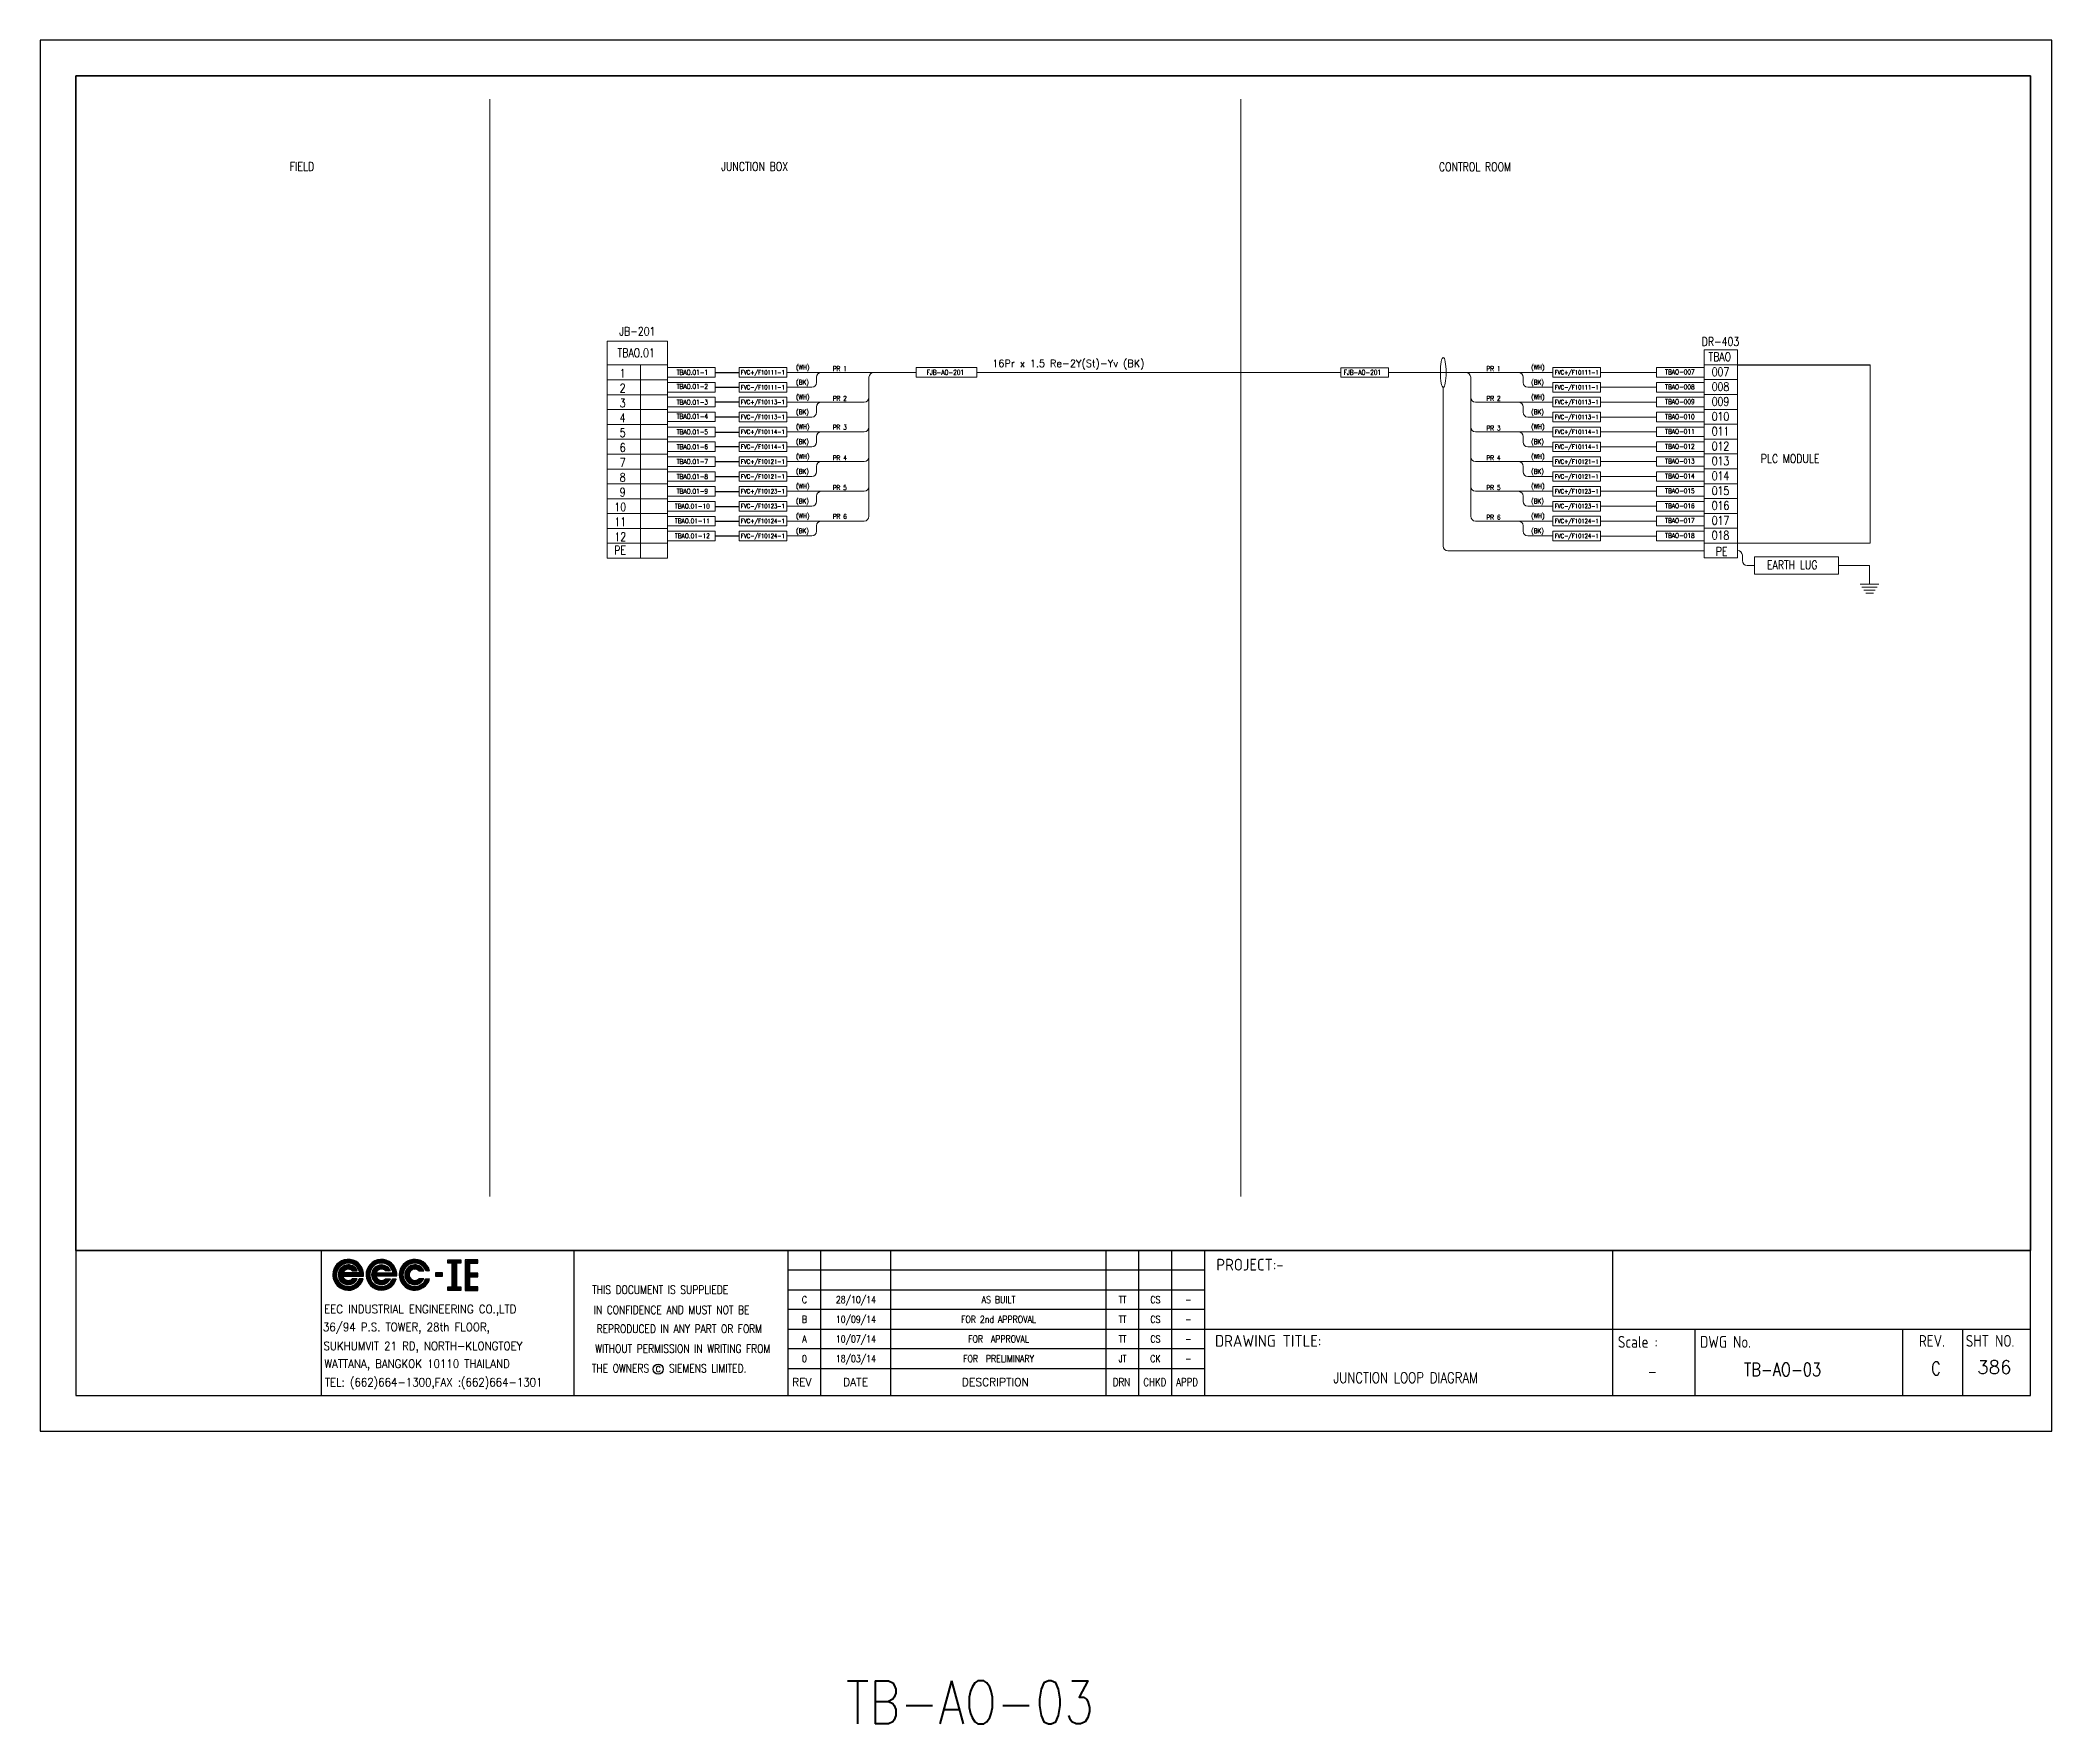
# Model space of a CAD drawing. Header units: millimetres. Extents: x -14942 to 24072, y -50285 to 2207.
# Drawn here: x 1587 to 2010, y -5358.4 to -5004.4 of the extents above; entities that cross this region are included whole.
import ezdxf
from ezdxf.enums import TextEntityAlignment as Align

# ---------------------------------------------------------------- set-up
doc = ezdxf.new("R2010")
doc.units = ezdxf.units.MM
doc.header["$MEASUREMENT"] = 0
doc.layers.get('0').update_dxf_attribs({"linetype": 'CONTINUOUS'})
for name, color, linetype in [('52049_PAPER A4$0$Frame_A1', 253, 'CONTINUOUS'), ('BEAM', 3, 'CONTINUOUS'), ('INSTRUMENT', 1, 'CONTINUOUS'), ('TEXT', 2, 'CONTINUOUS')]:
    doc.layers.add(name, color=color, linetype=linetype)
doc.styles.add('52049_PAPER A4$0$ISO Proportional', font='isocp.shx')
doc.styles.add('52049_PAPER A4$0$ROMANS', font='isocp.shx')
doc.styles.add('52049_PAPER A4$0$Romans-title', font='romans.shx')
doc.styles.add('ROMANS', font='romans')

# ---------------------------------------------------------------- blocks, each defined once
blk = doc.blocks.new('52049_PAPER A4$0$eec-ie')
at = {"layer": '52049_PAPER A4$0$Frame_A1', "color": 0, "lineweight": -3}
for p, q in [((0, 0), (0.87, 0.87)), ((0, -0.08), (0.3, 0.22)), ((0, -0.16), (0.26, 0.1)), ((0, -0.23), (0.24, 0)), ((0.01, 0.09), (0.78, 0.86)), ((0.04, 0.2), (0.68, 0.83)), ((0.09, 0.32), (0.55, 0.78)), ((0.26, 0.57), (0.3, 0.62)), ((0.34, -0.12), (1, 0.53)), ((0.35, -0.04), (0.92, 0.53)), ((0.35, -0.19), (1.07, 0.52)), ((0.36, 0.05), (0.82, 0.51)), ((0.37, -0.26), (0.66, 0.04)), ((0.39, -0.32), (0.74, 0.04)), ((0.4, 0.17), (0.7, 0.47)), ((0.41, -0.37), (0.82, 0.04)), ((1.69, 0.04), (0.64, 0.04)), ((0.65, 0.57), (0.96, 0.88)), ((0.68, -0.17), (0.9, 0.04)), ((0.76, -0.17), (0.98, 0.04)), ((0.77, 0.62), (1.03, 0.88)), ((0.84, -0.17), (1.05, 0.04)), ((0.87, 0.64), (1.1, 0.87)), ((0.87, 0.25), (1.13, 0.51)), ((0.92, -0.17), (1.13, 0.04)), ((0.95, 0.64), (1.17, 0.86)), ((0.96, 0.26), (1.19, 0.49)), ((1, -0.17), (1.21, 0.04)), ((1.03, 0.64), (1.23, 0.84)), ((1.03, 0.25), (1.24, 0.46)), ((1.07, -0.17), (1.29, 0.04)), ((1.09, 0.24), (1.29, 0.44)), ((1.1, 0.63), (1.29, 0.82)), ((1.15, 0.21), (1.34, 0.4)), ((1.15, -0.17), (1.37, 0.04)), ((1.16, 0.62), (1.35, 0.8)), ((1.19, 0.18), (1.38, 0.37)), ((1.22, 0.6), (1.4, 0.78)), ((1.22, 0.15), (1.54, 0.15)), ((1.23, -0.17), (1.44, 0.04)), ((1.25, 0.15), (1.42, 0.33)), ((1.28, 0.57), (1.45, 0.75)), ((1.31, -0.17), (1.52, 0.04)), ((1.32, 0.15), (1.46, 0.29)), ((1.33, 0.55), (1.5, 0.72)), ((1.38, 0.52), (1.54, 0.69)), ((1.39, -0.17), (1.6, 0.04)), ((1.4, 0.15), (1.49, 0.24)), ((1.42, 0.49), (1.59, 0.65)), ((1.46, 0.45), (1.63, 0.62)), ((1.46, -0.17), (1.68, 0.04)), ((1.48, 0.15), (1.52, 0.19)), ((1.5, 0.41), (1.67, 0.58)), ((1.54, 0.37), (1.71, 0.54)), ((1.54, -0.17), (1.9, 0.18)), ((1.57, 0.33), (1.74, 0.49)), ((1.6, 0.28), (1.77, 0.45)), ((1.62, -0.17), (1.91, 0.12)), ((1.63, 0.23), (1.8, 0.4)), ((1.65, 0.17), (1.83, 0.35)), ((1.67, 0.11), (1.86, 0.3)), ((1.69, 0.05), (1.88, 0.24)), ((1.7, -0.17), (1.93, 0.06)), ((2.09, -0.09), (2.37, 0.19)), ((2.1, -0.01), (2.51, 0.41)), ((2.1, -0.17), (2.34, 0.08)), ((2.11, 0.08), (2.88, 0.86)), ((2.13, 0.18), (2.78, 0.83)), ((2.18, 0.31), (2.65, 0.78)), ((2.31, 0.52), (2.45, 0.65)), ((2.44, -0.05), (3.02, 0.52)), ((2.44, -0.13), (3.1, 0.52)), ((2.45, -0.2), (2.78, 0.13)), ((2.46, 0.04), (2.93, 0.51)), ((2.46, -0.26), (2.76, 0.04)), ((2.48, -0.32), (2.84, 0.04)), ((2.49, 0.15), (2.81, 0.47)), ((2.56, 0.45), (2.97, 0.87)), ((2.72, -0.17), (2.92, 0.04)), ((2.73, 0.04), (3.79, 0.04)), ((2.77, 0.59), (3.06, 0.87)), ((2.79, -0.17), (3, 0.04)), ((2.84, 0.19), (3.17, 0.51)), ((2.87, -0.17), (3.08, 0.04)), ((2.89, 0.63), (3.13, 0.87)), ((2.95, -0.17), (3.15, 0.04)), ((2.98, 0.64), (3.2, 0.86)), ((2.98, 0.26), (3.23, 0.5)), ((3.03, -0.17), (3.23, 0.04)), ((3.06, 0.65), (3.27, 0.85)), ((3.07, 0.26), (3.29, 0.48)), ((3.11, -0.17), (3.31, 0.04)), ((3.14, 0.64), (3.33, 0.83)), ((3.14, 0.25), (3.34, 0.46)), ((3.18, -0.17), (3.39, 0.04)), ((3.2, 0.24), (3.39, 0.43)), ((3.21, 0.63), (3.39, 0.81)), ((3.25, 0.21), (3.44, 0.4)), ((3.26, -0.17), (3.47, 0.04)), ((3.27, 0.62), (3.44, 0.79)), ((3.29, 0.18), (3.48, 0.36)), ((3.62, 0.16), (3.31, 0.16)), ((3.33, 0.6), (3.5, 0.77)), ((3.34, -0.17), (3.54, 0.04)), ((3.36, 0.16), (3.52, 0.32)), ((3.38, 0.57), (3.55, 0.74)), ((3.42, -0.17), (3.62, 0.04)), ((3.43, 0.55), (3.59, 0.71)), ((3.43, 0.16), (3.55, 0.28)), ((3.48, 0.52), (3.64, 0.68)), ((3.5, -0.17), (3.7, 0.04)), ((3.51, 0.16), (3.58, 0.23)), ((3.52, 0.48), (3.68, 0.64)), ((3.57, 0.45), (3.72, 0.61)), ((3.57, -0.17), (3.78, 0.04)), ((3.59, 0.16), (3.61, 0.18)), ((3.6, 0.41), (3.76, 0.57)), ((3.64, 0.37), (3.8, 0.53)), ((3.65, -0.17), (3.99, 0.17)), ((3.67, 0.32), (3.83, 0.48)), ((3.7, 0.27), (3.87, 0.44)), ((3.73, 0.22), (3.9, 0.39)), ((3.73, -0.17), (4, 0.11)), ((3.75, 0.17), (3.92, 0.34)), ((3.77, 0.11), (3.95, 0.28)), ((3.79, 0.05), (3.97, 0.23)), ((3.81, -0.17), (4.02, 0.04)), ((4.18, -0.03), (4.57, 0.36)), ((4.18, -0.11), (4.47, 0.18)), ((4.18, -0.18), (4.43, 0.07)), ((4.19, 0.06), (5, 0.86)), ((4.21, 0.16), (4.9, 0.84)), ((4.25, 0.28), (4.78, 0.8)), ((4.34, 0.45), (4.61, 0.71)), ((4.53, -0.15), (5.2, 0.53)), ((4.53, -0.07), (5.13, 0.53)), ((4.54, 0.02), (5.04, 0.52)), ((4.54, -0.22), (4.86, 0.1)), ((4.57, 0.12), (4.93, 0.49)), ((4.69, 0.48), (5.08, 0.87)), ((4.69, 0.32), (4.73, 0.37)), ((4.88, 0.59), (5.16, 0.88)), ((4.96, 0.2), (5.27, 0.52)), ((4.99, 0.63), (5.24, 0.87)), ((5.08, 0.64), (5.31, 0.86)), ((5.09, 0.25), (5.33, 0.5)), ((5.16, 0.64), (5.37, 0.85)), ((5.17, 0.26), (5.39, 0.48)), ((5.24, 0.64), (5.43, 0.83)), ((5.24, 0.25), (5.44, 0.46)), ((5.3, 0.63), (5.49, 0.82)), ((5.3, 0.23), (5.49, 0.43)), ((5.35, 0.2), (5.54, 0.39)), ((5.37, 0.61), (5.55, 0.79)), ((5.39, 0.17), (5.58, 0.36)), ((5.4, 0.15), (5.72, 0.15)), ((5.42, 0.59), (5.6, 0.77)), ((5.46, 0.15), (5.62, 0.32)), ((5.48, 0.57), (5.65, 0.74)), ((5.53, 0.54), (5.7, 0.71)), ((5.53, 0.15), (5.65, 0.27)), ((5.58, 0.51), (5.74, 0.68)), ((5.61, 0.15), (5.68, 0.23)), ((5.62, 0.47), (5.79, 0.64)), ((5.66, 0.44), (5.83, 0.6)), ((5.69, 0.15), (5.71, 0.18)), ((5.7, 0.4), (5.87, 0.56)), ((5.73, 0.36), (5.9, 0.52)), ((5.77, 0.31), (5.94, 0.48)), ((5.8, 0.26), (5.97, 0.43)), ((5.82, 0.21), (6, 0.38)), ((5.85, 0.15), (6.02, 0.33)), ((6.09, 0.15), (5.85, 0.15)), ((5.92, 0.15), (6.05, 0.28)), ((6, 0.15), (6.07, 0.22)), ((6.08, 0.15), (6.09, 0.16)), ((6.9, 0.04), (6.46, 0.04)), ((6.46, 0.04), (6.46, -0.18)), ((6.46, -0.01), (6.51, 0.04)), ((6.46, -0.09), (6.59, 0.04)), ((6.46, -0.17), (6.66, 0.04)), ((6.52, -0.18), (6.74, 0.04)), ((6.6, -0.18), (6.82, 0.04)), ((6.68, -0.18), (6.9, 0.04)), ((6.9, -0.18), (6.9, 0.04)), ((7.23, 0.68), (7.41, 0.86)), ((7.27, 0.64), (7.49, 0.86)), ((7.35, 0.64), (7.57, 0.86)), ((7.43, 0.64), (7.65, 0.86)), ((7.5, 0.64), (7.72, 0.86)), ((7.51, 0.57), (7.8, 0.86)), ((7.51, 0.49), (7.88, 0.86)), ((7.51, 0.41), (7.96, 0.86)), ((7.51, 0.34), (7.78, 0.61)), ((7.51, 0.26), (7.78, 0.53)), ((7.51, 0.18), (7.78, 0.45)), ((7.51, 0.1), (7.78, 0.38)), ((7.51, 0.02), (7.78, 0.3)), ((7.51, -0.05), (7.78, 0.22)), ((7.51, -0.13), (7.78, 0.14)), ((7.51, -0.21), (7.78, 0.07)), ((7.82, 0.64), (8.04, 0.86)), ((7.89, 0.64), (8.06, 0.81)), ((7.97, 0.64), (8.06, 0.73)), ((8.05, 0.64), (8.06, 0.65)), ((8.33, 0.46), (8.74, 0.86)), ((8.33, 0.54), (8.66, 0.86)), ((8.33, 0.38), (8.82, 0.86)), ((8.33, 0.69), (8.5, 0.86)), ((8.33, 0.62), (8.58, 0.86)), ((8.33, 0.3), (8.61, 0.58)), ((8.33, 0.23), (8.61, 0.5)), ((8.33, 0.15), (8.61, 0.42)), ((8.33, 0.07), (8.61, 0.35)), ((8.33, -0.01), (8.61, 0.27)), ((8.33, -0.09), (8.61, 0.19)), ((8.33, -0.16), (8.61, 0.11)), ((8.33, -0.24), (8.61, 0.03)), ((8.33, -0.4), (8.74, 0.01)), ((8.33, -0.32), (8.66, 0.01)), ((8.33, -0.48), (8.82, 0.01)), ((8.67, 0.64), (8.89, 0.86)), ((8.68, -0.21), (8.9, 0.01)), ((8.75, 0.64), (8.97, 0.86)), ((8.75, -0.21), (8.97, 0.01)), ((8.83, 0.64), (9.05, 0.86)), ((8.83, -0.21), (9.05, 0.01)), ((8.91, 0.64), (9.11, 0.84)), ((8.99, 0.64), (9.11, 0.76)), ((9.06, 0.64), (9.11, 0.69)), ((0.02, -0.3), (0.23, -0.08)), ((0.03, -0.36), (0.23, -0.16)), ((0.05, -0.42), (0.24, -0.23)), ((0.07, -0.47), (0.26, -0.29)), ((0.1, -0.53), (0.27, -0.35)), ((0.12, -0.58), (0.3, -0.4)), ((0.15, -0.63), (0.32, -0.46)), ((0.19, -0.67), (0.35, -0.5)), ((0.22, -0.72), (0.39, -0.55)), ((0.26, -0.76), (0.42, -0.59)), ((0.3, -0.8), (0.46, -0.63)), ((0.34, -0.83), (0.5, -0.67)), ((0.38, -0.87), (0.55, -0.7)), ((0.42, -0.9), (0.59, -0.73)), ((0.44, -0.42), (0.64, -0.22)), ((0.47, -0.47), (0.66, -0.27)), ((0.47, -0.93), (0.65, -0.76)), ((0.5, -0.51), (0.69, -0.32)), ((0.52, -0.96), (0.7, -0.78)), ((0.54, -0.55), (0.73, -0.36)), ((0.58, -0.59), (0.78, -0.39)), ((0.58, -0.98), (0.76, -0.8)), ((0.62, -0.17), (1.94, -0.17)), ((0.63, -0.62), (0.83, -0.42)), ((0.63, -1.01), (0.82, -0.82)), ((0.68, -0.65), (0.89, -0.44)), ((0.69, -1.03), (0.89, -0.83)), ((0.73, -0.67), (0.96, -0.45)), ((0.75, -1.04), (0.96, -0.83)), ((0.79, -0.69), (1.04, -0.44)), ((0.82, -1.05), (1.04, -0.83)), ((0.85, -0.71), (1.19, -0.37)), ((0.89, -1.06), (1.14, -0.81)), ((0.92, -0.72), (1.29, -0.34)), ((0.96, -1.07), (1.25, -0.77)), ((1, -0.72), (1.37, -0.34)), ((1.04, -1.06), (1.76, -0.34)), ((1.09, -0.71), (1.45, -0.34)), ((1.13, -1.05), (1.84, -0.34)), ((1.2, -0.67), (1.53, -0.34)), ((1.54, -0.34), (1.22, -0.34)), ((1.23, -1.03), (1.9, -0.36)), ((1.35, -0.99), (1.86, -0.48)), ((1.53, -0.88), (1.76, -0.66)), ((1.65, -0.38), (1.68, -0.34)), ((1.91, -0.34), (1.66, -0.34)), ((1.78, -0.17), (1.94, -0.01)), ((1.85, -0.17), (1.94, -0.09)), ((1.93, -0.17), (1.94, -0.17)), ((2.1, -0.24), (2.32, -0.02)), ((2.11, -0.3), (2.32, -0.1)), ((2.13, -0.36), (2.32, -0.17)), ((2.15, -0.42), (2.33, -0.24)), ((2.17, -0.48), (2.35, -0.3)), ((2.2, -0.53), (2.37, -0.36)), ((2.22, -0.58), (2.39, -0.42)), ((2.25, -0.63), (2.42, -0.47)), ((2.29, -0.68), (2.45, -0.51)), ((2.32, -0.72), (2.48, -0.56)), ((2.36, -0.76), (2.52, -0.6)), ((2.4, -0.8), (2.56, -0.64)), ((2.44, -0.84), (2.6, -0.68)), ((2.48, -0.87), (2.64, -0.71)), ((2.51, -0.38), (2.71, -0.17)), ((2.53, -0.9), (2.69, -0.74)), ((2.54, -0.43), (2.73, -0.23)), ((2.57, -0.47), (2.76, -0.28)), ((2.58, -0.93), (2.74, -0.77)), ((2.6, -0.51), (2.79, -0.33)), ((2.63, -0.96), (2.8, -0.79)), ((2.64, -0.55), (2.83, -0.37)), ((2.68, -0.98), (2.86, -0.81)), ((2.69, -0.59), (2.87, -0.4)), ((4.02, -0.17), (2.71, -0.17)), ((2.73, -0.62), (2.93, -0.43)), ((2.74, -1.01), (2.92, -0.82)), ((2.78, -0.65), (2.99, -0.44)), ((2.8, -1.02), (2.99, -0.83)), ((2.84, -0.67), (3.06, -0.45)), ((2.86, -1.04), (3.06, -0.84)), ((2.9, -0.69), (3.14, -0.44)), ((2.92, -1.05), (3.14, -0.83)), ((2.96, -0.7), (3.32, -0.35)), ((2.99, -1.06), (3.24, -0.81)), ((3.03, -0.71), (3.39, -0.35)), ((3.07, -1.06), (3.36, -0.77)), ((3.11, -0.71), (3.47, -0.35)), ((3.15, -1.06), (3.86, -0.35)), ((3.2, -0.7), (3.55, -0.35)), ((3.24, -1.04), (3.94, -0.35)), ((3.31, -0.35), (3.62, -0.35)), ((3.32, -0.65), (3.62, -0.36)), ((3.35, -1.02), (3.98, -0.38)), ((3.48, -0.97), (3.93, -0.51)), ((3.74, -0.39), (3.78, -0.35)), ((3.76, -0.35), (3.99, -0.35)), ((3.89, -0.17), (4.02, -0.03)), ((3.96, -0.17), (4.03, -0.11)), ((4.19, -0.25), (4.42, -0.03)), ((4.21, -0.32), (4.41, -0.11)), ((4.22, -0.38), (4.42, -0.18)), ((4.24, -0.44), (4.43, -0.25)), ((4.26, -0.49), (4.45, -0.31)), ((4.29, -0.54), (4.47, -0.37)), ((4.32, -0.59), (4.49, -0.42)), ((4.35, -0.64), (4.52, -0.47)), ((4.38, -0.69), (4.55, -0.52)), ((4.42, -0.73), (4.58, -0.56)), ((4.45, -0.77), (4.62, -0.6)), ((4.49, -0.81), (4.66, -0.64)), ((4.53, -0.84), (4.7, -0.68)), ((4.56, -0.28), (4.8, -0.03)), ((4.58, -0.33), (4.8, -0.11)), ((4.58, -0.88), (4.75, -0.71)), ((4.6, -0.39), (4.81, -0.18)), ((4.62, -0.91), (4.8, -0.74)), ((4.63, -0.44), (4.83, -0.24)), ((4.66, -0.48), (4.86, -0.29)), ((4.67, -0.94), (4.85, -0.77)), ((4.7, -0.52), (4.89, -0.33)), ((4.72, -0.97), (4.9, -0.79)), ((4.74, -0.56), (4.93, -0.37)), ((4.78, -0.6), (4.98, -0.4)), ((4.78, -0.99), (4.96, -0.81)), ((4.83, -0.63), (5.03, -0.43)), ((4.83, -1.01), (5.03, -0.82)), ((4.88, -0.66), (5.09, -0.44)), ((4.89, -1.03), (5.1, -0.83)), ((4.93, -0.68), (5.17, -0.45)), ((4.96, -1.05), (5.17, -0.83)), ((4.99, -0.7), (5.26, -0.43)), ((5.02, -1.06), (5.26, -0.82)), ((5.06, -0.71), (5.43, -0.34)), ((5.09, -1.06), (5.36, -0.8)), ((5.13, -0.72), (5.5, -0.34)), ((5.17, -1.07), (5.49, -0.75)), ((5.21, -0.71), (5.58, -0.34)), ((5.25, -1.06), (5.97, -0.34)), ((5.3, -0.7), (5.66, -0.34)), ((5.35, -1.05), (6.05, -0.34)), ((5.72, -0.34), (5.4, -0.34)), ((5.43, -0.65), (5.71, -0.37)), ((5.45, -1.02), (6.07, -0.4)), ((5.58, -0.96), (6.02, -0.53)), ((5.81, -0.43), (5.89, -0.34)), ((5.85, -0.34), (6.09, -0.34)), ((6.46, -0.18), (6.9, -0.18)), ((6.75, -0.18), (6.9, -0.04)), ((6.83, -0.18), (6.9, -0.12)), ((7.23, -0.95), (7.34, -0.84)), ((7.23, -0.88), (7.26, -0.84)), ((7.23, -1.03), (7.42, -0.84)), ((7.28, -1.07), (7.5, -0.84)), ((7.35, -1.07), (7.78, -0.64)), ((7.43, -1.07), (7.78, -0.71)), ((7.51, -0.29), (7.78, -0.01)), ((7.51, -0.37), (7.78, -0.09)), ((7.51, -0.44), (7.78, -0.17)), ((7.51, -0.52), (7.78, -0.25)), ((7.51, -0.6), (7.78, -0.32)), ((7.51, -0.68), (7.78, -0.4)), ((7.51, -0.76), (7.78, -0.48)), ((7.51, -0.83), (7.78, -0.56)), ((7.51, -1.07), (7.78, -0.79)), ((7.59, -1.07), (7.81, -0.84)), ((7.67, -1.07), (7.89, -0.84)), ((7.74, -1.07), (7.96, -0.84)), ((7.82, -1.07), (8.04, -0.84)), ((7.9, -1.07), (8.06, -0.91)), ((7.98, -1.07), (8.06, -0.98)), ((8.06, -1.07), (8.06, -1.06)), ((8.33, -0.55), (8.61, -0.28)), ((8.33, -0.63), (8.61, -0.36)), ((8.33, -0.71), (8.61, -0.43)), ((8.33, -0.79), (8.61, -0.51)), ((8.33, -0.86), (8.61, -0.59)), ((8.33, -0.94), (8.61, -0.67)), ((8.33, -1.02), (8.61, -0.75)), ((8.37, -1.07), (8.61, -0.82)), ((8.45, -1.07), (8.67, -0.84)), ((8.52, -1.07), (8.74, -0.84)), ((8.6, -1.07), (8.82, -0.84)), ((8.68, -1.07), (8.9, -0.84)), ((8.76, -1.07), (8.98, -0.84)), ((8.84, -1.07), (9.06, -0.84)), ((8.91, -0.21), (9.11, -0.02)), ((8.91, -1.07), (9.11, -0.87)), ((8.99, -0.21), (9.11, -0.09)), ((8.99, -1.07), (9.11, -0.95)), ((9.07, -0.21), (9.11, -0.17)), ((9.07, -1.07), (9.11, -1.03))]:
    blk.add_line(p, q, dxfattribs=at)
for points in [[(7.23, 0.86), (8.06, 0.86), (8.06, 0.64), (7.78, 0.64), (7.78, -0.84), (8.06, -0.84), (8.06, -1.07), (7.23, -1.07), (7.23, -0.84), (7.51, -0.84), (7.51, 0.64), (7.23, 0.64)], [(8.61, 0.01), (8.61, 0.64), (9.11, 0.64), (9.11, 0.86), (8.33, 0.86), (8.33, -1.07), (9.11, -1.07), (9.11, -0.84), (8.61, -0.84), (8.61, -0.21), (9.11, -0.21), (9.11, 0.01)]]:
    blk.add_lwpolyline(points, close=True, dxfattribs=at)
for centre, radius, start, end in [((0.97, -0.09), 0.972, 355.3439, 345.1466), ((0.97, -0.09), 0.737, 10.5243, 340.256), ((0.97, -0.09), 0.623, 23.5697, 336.4303), ((0.97, -0.09), 0.354, 44.7876, 157.6107), ((3.06, -0.09), 0.967, 355.6074, 344.7747), ((3.06, -0.09), 0.742, 10.0766, 339.9937), ((3.06, -0.09), 0.618, 24.2545, 335.7455), ((3.06, -0.09), 0.358, 45.1096, 158.7579), ((5.15, -0.09), 0.972, 14.8534, 345.1466), ((5.15, -0.09), 0.737, 19.744, 340.256), ((5.15, -0.09), 0.623, 23.5697, 336.4303), ((5.15, -0.09), 0.354, 44.7876, 315.2124), ((0.97, -0.09), 0.354, 192.8901, 315.2124), ((3.06, -0.09), 0.358, 191.9242, 314.8904)]:
    blk.add_arc(centre, radius, start, end, dxfattribs=at)
blk = doc.blocks.new('52049_PAPER A4$0$eec logo')
at = {"color": 7, "xscale": 2.786697286423482, "yscale": 2.786697286423482, "zscale": 2.786697286423482}
blk.add_blockref('52049_PAPER A4$0$eec-ie', (50.01, 25.95), dxfattribs=at)
blk = doc.blocks.new('FJB')
at = {"color": 3}
for p, q in [((-415.5, 38.01), (-4.5, 38.01)), ((-363.94, 38.01), (-363.94, 7.5)), ((-310.77, 38.01), (-310.77, 7.5)), ((-265.75, 7.5), (-265.75, 38.01)), ((-258.85, 7.5), (-258.85, 38.01)), ((-244.11, 7.5), (-244.11, 38.01)), ((-198.84, 7.5), (-198.84, 38.01)), ((-191.95, 7.5), (-191.95, 38.01)), ((-185.05, 7.5), (-185.05, 38.01)), ((-178.16, 38.01), (-178.16, 7.5)), ((-92.38, 38.01), (-92.38, 7.5)), ((-178.16, 21.46), (-4.5, 21.46)), ((-75.06, 21.46), (-75.06, 7.5)), ((-31.4, 21.46), (-31.4, 7.5)), ((-18.75, 21.46), (-18.75, 7.5)), ((-265.75, 13.19), (-178.16, 13.19))]:
    blk.add_line(p, q, dxfattribs=at)
at = {"color": 1}
for p, q in [((-178.16, 33.87), (-265.75, 33.87)), ((-265.75, 29.74), (-178.16, 29.74)), ((-178.16, 25.6), (-265.75, 25.6)), ((-265.75, 21.46), (-178.16, 21.46)), ((-178.16, 17.33), (-265.75, 17.33))]:
    blk.add_line(p, q, dxfattribs=at)
at = {"color": 7}
for p, q in [((-4.5, 38.01), (-96.38, 38.01)), ((-92.38, 38.01), (-92.38, 19.85))]:
    blk.add_line(p, q, dxfattribs=at)
blk.add_lwpolyline([(0, 0), (0, 292.5), (-423, 292.5), (-423, 0)], close=True, dxfattribs=at)
blk.add_lwpolyline([(-415.5, 285), (-4.5, 285), (-4.5, 38.01), (-415.5, 38.01)], close=True)
at = {"color": 3}
blk.add_lwpolyline([(-4.5, 7.5), (-4.5, 285), (-415.5, 285), (-415.5, 7.5)], close=True, dxfattribs=at)
at = {"color": 2}
blk.add_circle((-293.05, 13.05), 1.05, dxfattribs=at)
at = {"color": 3, "xscale": 1.200000000000001, "yscale": 1.200000000000001, "zscale": 1.200000000000001}
blk.add_blockref('52049_PAPER A4$0$eec logo', (-421.49, 2.05), dxfattribs=at)
at = {"color": 2, "style": '52049_PAPER A4$0$ISO Proportional'}
for s, height, p in [('PROJECT:-', 2.482, (-168.61, 35.02)), ('DRAWING TITLE:', 2.4821, (-164.78, 18.99))]:
    blk.add_text(s, height=height, dxfattribs=at).set_placement(p, align=Align.MIDDLE_CENTER)
at = {"color": 2, "style": '52049_PAPER A4$0$Romans-title', "width": 0.8}
for s, p in [('THIS DOCUMENT IS SUPPLIEDE', (-292.63, 29.75)), ('IN CONFIDENCE AND MUST NOT BE', (-290.24, 25.51)), (' REPRODUCED IN ANY PART OR FORM', (-289.1, 21.53)), (' WITHOUT PERMISSION IN WRITING FROM ', (-287.9, 17.35)), ('THE OWNERS   SIEMENS LIMITED. ', (-290.28, 13.22))]:
    blk.add_text(s, height=1.75, dxfattribs=at).set_placement(p, align=Align.MIDDLE)
at = {"color": 2, "style": '52049_PAPER A4$0$Romans-title'}
for s, height, width, p in [('EEC INDUSTRIAL ENGINEERING CO.,LTD', 1.75, 0.9, (-363.31, 24.81)), ('36/94 P.S. TOWER, 28th FLOOR,', 1.75, 0.9, (-363.55, 21.03, -1.75)), ('SUKHUMVIT 21 RD, NORTH-KLONGTOEY', 1.75, 0.9, (-363.45, 17.05, -1.75)), ('WATTANA, BANGKOK 10110 THAILAND ', 1.75, 0.9, (-363.25, 13.31, -1.75)), ('TEL: (662)664-1300,FAX :(662)664-1301', 1.75, 0.9, (-363.14, 9.42, -1.75)), ('DRN', 1.655, 0.8, (-197.44, 9.49)), ('CHKD', 1.655, 0.8, (-191.03, 9.49)), ('APPD', 1.655, 0.8, (-184.14, 9.49))]:
    blk.add_text(s, height=height, dxfattribs=dict(at, width=width)).set_placement(p)
at = {"color": 2}
for s, height, style, width, p in [('C', 1.5, '52049_PAPER A4$0$Romans-title', 0.8, (-262.3, 27.67)), ('28/10/14', 1.5, '52049_PAPER A4$0$Romans-title', 0.8, (-251.48, 27.67)), ('AS BUILT', 1.5, '52049_PAPER A4$0$Romans-title', 0.8, (-221.48, 27.67)), ('TT', 1.5, '52049_PAPER A4$0$Romans-title', 0.8, (-195.39, 27.67)), ('CS', 1.5, '52049_PAPER A4$0$Romans-title', 0.8, (-188.5, 27.67)), ('-', 1.5, '52049_PAPER A4$0$Romans-title', 0.8, (-181.6, 27.67)), ('B', 1.5, '52049_PAPER A4$0$Romans-title', 0.8, (-262.3, 23.53)), ('10/09/14', 1.5, '52049_PAPER A4$0$Romans-title', 0.8, (-251.48, 23.53)), ('FOR 2nd APPROVAL', 1.5, '52049_PAPER A4$0$Romans-title', 0.8, (-221.48, 23.53)), ('TT', 1.5, '52049_PAPER A4$0$Romans-title', 0.8, (-195.39, 23.53)), ('CS', 1.5, '52049_PAPER A4$0$Romans-title', 0.8, (-188.5, 23.53)), ('-', 1.5, '52049_PAPER A4$0$Romans-title', 0.8, (-181.6, 23.53)), ('A', 1.5, '52049_PAPER A4$0$Romans-title', 0.8, (-262.3, 19.39)), ('10/07/14', 1.5, '52049_PAPER A4$0$Romans-title', 0.8, (-251.48, 19.39)), ('FOR  APPROVAL', 1.5, '52049_PAPER A4$0$Romans-title', 0.8, (-221.48, 19.39)), ('TT', 1.5, '52049_PAPER A4$0$Romans-title', 0.8, (-195.39, 19.39)), ('CS', 1.5, '52049_PAPER A4$0$Romans-title', 0.8, (-188.5, 19.39)), ('-', 1.5, '52049_PAPER A4$0$Romans-title', 0.8, (-181.6, 19.39)), ('Scale :', 2.482, '52049_PAPER A4$0$ROMANS', 0.9, (-87.06, 18.78)), ('DWG No.', 2.482, '52049_PAPER A4$0$ROMANS', 0.9, (-68.61, 18.78)), ('REV.', 2.482, '52049_PAPER A4$0$ROMANS', 0.9, (-25.21, 18.99)), ('SHT NO.', 2.482, '52049_PAPER A4$0$ROMANS', 0.9, (-12.98, 18.99)), ('0', 1.5, '52049_PAPER A4$0$Romans-title', 0.8, (-262.3, 15.26)), ('18/03/14', 1.5, '52049_PAPER A4$0$Romans-title', 0.8, (-251.48, 15.26)), ('FOR  PRELIMINARY', 1.5, '52049_PAPER A4$0$Romans-title', 0.8, (-221.48, 15.26)), ('JT', 1.5, '52049_PAPER A4$0$Romans-title', 0.8, (-195.39, 15.26)), ('CK', 1.5, '52049_PAPER A4$0$Romans-title', 0.8, (-188.5, 15.26)), ('-', 1.5, '52049_PAPER A4$0$Romans-title', 0.8, (-181.6, 15.26)), ('C', 2.8, '52049_PAPER A4$0$Romans-title', 0.8, (-24.36, 13.21)), ('-', 2.25, '52049_PAPER A4$0$Romans-title', 0.8, (-84, 12.48))]:
    blk.add_text(s, height=height, dxfattribs=dict(at, style=style, width=width)).set_placement(p, align=Align.MIDDLE_CENTER)
at = {"color": 2, "style": '52049_PAPER A4$0$Romans-title'}
blk.add_text('C', height=1.19, dxfattribs=at).set_placement((-293.05, 13.05), align=Align.MIDDLE)
for s, height, p in [('REV', 1.655, (-264.9, 9.49)), ('DATE', 1.655, (-254.17, 9.49)), ('DESCRIPTION', 1.6548, (-229.2, 9.49))]:
    blk.add_text(s, height=height, dxfattribs=at).set_placement(p)
at = {"layer": 'TEXT', "style": 'ROMANS', "width": 0.8}
blk.add_text('JUNCTION LOOP DIAGRAM ', height=2.25, dxfattribs=at).set_placement((-135.27, 11.24), align=Align.MIDDLE_CENTER)

msp = doc.modelspace()

# ---------------------------------------------------------------- linework, layer by layer
at = {"layer": 'BEAM', "color": 7, "lineweight": 13, "ltscale": 0.3}
for p, q in [((1681.59, -5247.49), (1681.59, -5016.74)), ((1839.5, -5247.49), (1839.5, -5016.74))]:
    msp.add_line(p, q, dxfattribs=at)
at = {"layer": 'INSTRUMENT', "color": 7, "lineweight": 13}
for p, q in [((1936.96, -5069.5), (1943.98, -5069.5)), ((1936.96, -5072.63), (1936.96, -5069.5)), ((1943.98, -5072.63), (1943.98, -5069.5)), ((1706.28, -5072.66), (1718.98, -5072.66)), ((1706.28, -5072.66), (1706.28, -5094.54)), ((1718.98, -5075.79), (1706.28, -5075.79)), ((1713.3, -5072.66), (1713.3, -5094.54)), ((1718.98, -5072.66), (1718.98, -5094.54)), ((1744.03, -5074.23), (1756.65, -5074.23)), ((1750.3, -5076.36), (1750.3, -5075.23)), ((1756.65, -5074.23), (1771.27, -5074.23)), ((1761.32, -5075.23), (1761.32, -5093.98)), ((1783.98, -5074.22), (1860.53, -5074.22)), ((1905.14, -5074.23), (1870.56, -5074.23)), ((1887.85, -5075.23), (1887.85, -5085.73)), ((1905.14, -5074.23), (1892.52, -5074.23)), ((1898.87, -5076.36), (1898.87, -5075.23)), ((1926.93, -5074.22), (1915.17, -5074.22)), ((1936.96, -5072.63), (1943.98, -5072.63)), ((1936.96, -5072.63), (1936.96, -5091.38)), ((1943.98, -5072.63), (1936.96, -5072.63)), ((1943.98, -5075.75), (1936.96, -5075.75)), ((1943.98, -5072.63), (1943.98, -5091.38)), ((1706.28, -5078.91), (1718.98, -5078.91)), ((1718.98, -5078.91), (1706.28, -5078.91)), ((1744.03, -5077.36), (1749.3, -5077.36)), ((1882.08, -5077.39), (1882.08, -5110.73)), ((1905.14, -5077.36), (1899.87, -5077.36)), ((1926.93, -5077.36), (1915.17, -5077.36)), ((1936.96, -5078.88), (1943.98, -5078.88)), ((1943.98, -5078.88), (1936.96, -5078.88)), ((1718.98, -5082.04), (1706.28, -5082.04)), ((1744.03, -5080.48), (1760.32, -5080.48)), ((1744.03, -5083.61), (1749.3, -5083.61)), ((1750.3, -5082.61), (1750.3, -5081.48)), ((1905.14, -5080.48), (1888.85, -5080.48)), ((1898.87, -5082.61), (1898.87, -5081.48)), ((1905.14, -5083.61), (1899.87, -5083.61)), ((1926.93, -5080.47), (1915.17, -5080.47)), ((1926.93, -5083.61), (1915.17, -5083.61)), ((1943.98, -5082), (1936.96, -5082)), ((1706.28, -5085.16), (1718.98, -5085.16)), ((1718.98, -5085.16), (1706.28, -5085.16)), ((1718.98, -5088.29), (1706.28, -5088.29)), ((1744.03, -5086.73), (1760.32, -5086.73)), ((1750.3, -5088.86), (1750.3, -5087.73)), ((1887.85, -5085.73), (1887.85, -5104.48)), ((1905.14, -5086.73), (1888.85, -5086.73)), ((1898.87, -5088.86), (1898.87, -5087.73)), ((1926.93, -5086.72), (1915.17, -5086.72)), ((1936.96, -5085.13), (1943.98, -5085.13)), ((1943.98, -5085.13), (1936.96, -5085.13)), ((1943.98, -5088.25), (1936.96, -5088.25)), ((1718.98, -5091.41), (1706.28, -5091.41)), ((1706.28, -5091.41), (1718.98, -5091.41)), ((1706.28, -5091.41), (1718.98, -5091.41)), ((1718.98, -5091.41), (1706.28, -5091.41)), ((1706.28, -5091.41), (1718.98, -5091.41)), ((1718.98, -5091.41), (1706.28, -5091.41)), ((1706.28, -5091.41), (1718.98, -5091.41)), ((1706.28, -5091.41), (1706.28, -5113.29)), ((1713.3, -5091.41), (1713.3, -5113.29)), ((1718.98, -5091.41), (1718.98, -5113.29)), ((1744.03, -5089.86), (1749.3, -5089.86)), ((1905.14, -5089.86), (1899.87, -5089.86)), ((1926.93, -5089.86), (1915.17, -5089.86)), ((1943.98, -5091.38), (1936.96, -5091.38)), ((1936.96, -5091.38), (1943.98, -5091.38)), ((1936.96, -5091.38), (1943.98, -5091.38)), ((1936.96, -5091.38), (1936.96, -5110.13)), ((1943.98, -5091.38), (1936.96, -5091.38)), ((1943.98, -5091.38), (1943.98, -5110.13)), ((1718.98, -5094.54), (1706.28, -5094.54)), ((1718.98, -5094.54), (1706.28, -5094.54)), ((1744.03, -5092.98), (1760.32, -5092.98)), ((1744.03, -5096.11), (1749.3, -5096.11)), ((1750.3, -5095.11), (1750.3, -5093.98)), ((1761.32, -5093.98), (1761.32, -5104.48)), ((1905.14, -5092.98), (1888.85, -5092.98)), ((1898.87, -5095.11), (1898.87, -5093.98)), ((1905.14, -5096.11), (1899.87, -5096.11)), ((1926.93, -5092.97), (1915.17, -5092.97)), ((1926.93, -5096.11), (1915.17, -5096.11)), ((1943.98, -5094.5), (1936.96, -5094.5)), ((1706.28, -5097.66), (1718.98, -5097.66)), ((1718.98, -5097.66), (1706.28, -5097.66)), ((1718.98, -5100.79), (1706.28, -5100.79)), ((1744.03, -5099.23), (1760.32, -5099.23)), ((1750.3, -5101.36), (1750.3, -5100.23)), ((1905.14, -5099.23), (1888.85, -5099.23)), ((1898.87, -5101.36), (1898.87, -5100.23)), ((1926.93, -5099.22), (1915.17, -5099.22)), ((1936.96, -5097.63), (1943.98, -5097.63)), ((1943.98, -5097.63), (1936.96, -5097.63)), ((1943.98, -5100.75), (1936.96, -5100.75)), ((1706.28, -5103.91), (1718.98, -5103.91)), ((1718.98, -5103.91), (1706.28, -5103.91)), ((1744.03, -5102.36), (1749.3, -5102.36)), ((1744.03, -5105.48), (1760.32, -5105.48)), ((1905.14, -5105.48), (1888.85, -5105.48)), ((1905.14, -5102.36), (1899.87, -5102.36)), ((1926.93, -5102.36), (1915.17, -5102.36)), ((1926.93, -5105.48), (1915.17, -5105.48)), ((1936.96, -5103.88), (1943.98, -5103.88)), ((1943.98, -5103.88), (1936.96, -5103.88)), ((1718.98, -5107.04), (1706.28, -5107.04)), ((1744.03, -5108.61), (1749.3, -5108.61)), ((1750.3, -5107.61), (1750.3, -5106.48)), ((1898.87, -5107.61), (1898.87, -5106.48)), ((1905.14, -5108.61), (1899.87, -5108.61)), ((1926.93, -5108.63), (1915.17, -5108.63)), ((1943.98, -5107), (1936.96, -5107)), ((1718.98, -5110.16), (1706.28, -5110.16)), ((1706.28, -5110.16), (1718.98, -5110.16)), ((1706.28, -5110.16), (1718.98, -5110.16)), ((1718.98, -5110.16), (1706.28, -5110.16)), ((1706.28, -5110.16), (1718.98, -5110.16)), ((1718.98, -5110.16), (1706.28, -5110.16)), ((1718.98, -5113.29), (1706.28, -5113.29)), ((1936.96, -5111.73), (1883.08, -5111.73)), ((1943.98, -5110.13), (1936.96, -5110.13)), ((1936.96, -5110.13), (1943.98, -5110.13)), ((1936.96, -5110.13), (1936.96, -5113.25)), ((1943.98, -5110.13), (1936.96, -5110.13)), ((1943.98, -5113.25), (1936.96, -5113.25)), ((1943.98, -5110.13), (1943.98, -5113.25)), ((1944.98, -5113.81), (1944.98, -5112.69)), ((1947.53, -5112.99), (1965.2, -5112.99)), ((1947.53, -5116.63), (1947.53, -5112.99)), ((1965.2, -5112.99), (1965.2, -5116.63)), ((1945.98, -5114.81), (1947.53, -5114.81)), ((1965.2, -5116.63), (1947.53, -5116.63)), ((1965.2, -5114.81), (1971.73, -5114.81)), ((1971.73, -5114.81), (1971.73, -5118.77)), ((1969.76, -5118.77), (1969.76, -5118.77)), ((1969.76, -5118.77), (1971.73, -5118.77)), ((1970.13, -5119.38), (1971.73, -5119.38)), ((1970.54, -5120.05), (1971.73, -5120.05)), ((1970.92, -5120.65), (1971.73, -5120.65)), ((1971.73, -5118.77), (1973.71, -5118.77)), ((1971.73, -5118.77), (1971.73, -5118.77)), ((1971.73, -5119.38), (1973.33, -5119.38)), ((1971.73, -5120.05), (1972.93, -5120.05)), ((1971.73, -5120.65), (1972.55, -5120.65))]:
    msp.add_line(p, q, dxfattribs=at)
at = {"layer": 'INSTRUMENT', "color": 7}
for p, q in [((1729.01, -5074.22), (1734, -5074.22)), ((1943.98, -5072.63), (1971.85, -5072.63)), ((1729.01, -5077.36), (1734, -5077.36)), ((1729.01, -5080.42), (1734, -5080.42)), ((1729.01, -5083.57), (1734, -5083.57)), ((1729.01, -5086.77), (1734, -5086.77)), ((1729.01, -5089.83), (1734, -5089.82)), ((1729.01, -5092.98), (1734, -5092.98)), ((1729.01, -5096.11), (1734, -5096.11)), ((1729.01, -5099.24), (1734, -5099.24)), ((1729.01, -5102.39), (1734, -5102.39)), ((1729.01, -5105.5), (1734, -5105.5)), ((1729.01, -5108.6), (1734, -5108.6))]:
    msp.add_line(p, q, dxfattribs=at)
at = {"layer": 'INSTRUMENT', "color": 7, "lineweight": 13}
for points in [[(1594.55, -5011.87), (2005.55, -5011.87), (2005.55, -5258.86), (1594.55, -5258.86)], [(1706.28, -5072.66), (1718.98, -5072.66), (1718.98, -5067.66), (1706.28, -5067.66)], [(1718.98, -5073.21), (1729.01, -5073.21), (1729.01, -5075.22), (1718.98, -5075.22)], [(1734, -5073.21), (1744.03, -5073.21), (1744.03, -5075.22), (1734, -5075.22)], [(1771.27, -5073.21), (1783.98, -5073.21), (1783.98, -5075.22), (1771.27, -5075.22)], [(1860.53, -5073.23), (1870.56, -5073.23), (1870.56, -5075.24), (1860.53, -5075.24)], [(1905.14, -5073.21), (1915.17, -5073.21), (1915.17, -5075.22), (1905.14, -5075.22)], [(1926.93, -5073.21), (1936.96, -5073.21), (1936.96, -5075.22), (1926.93, -5075.22)], [(1718.98, -5076.35), (1729.01, -5076.35), (1729.01, -5078.37), (1718.98, -5078.37)], [(1718.98, -5079.41), (1729.01, -5079.41), (1729.01, -5081.43), (1718.98, -5081.43)], [(1734, -5076.35), (1744.03, -5076.35), (1744.03, -5078.37), (1734, -5078.37)], [(1734, -5079.46), (1744.03, -5079.46), (1744.03, -5081.47), (1734, -5081.47)], [(1905.14, -5076.35), (1915.17, -5076.35), (1915.17, -5078.37), (1905.14, -5078.37)], [(1905.14, -5079.46), (1915.17, -5079.46), (1915.17, -5081.47), (1905.14, -5081.47)], [(1926.93, -5076.35), (1936.96, -5076.35), (1936.96, -5078.37), (1926.93, -5078.37)], [(1926.93, -5079.46), (1936.96, -5079.46), (1936.96, -5081.47), (1926.93, -5081.47)], [(1718.98, -5082.57), (1729.01, -5082.57), (1729.01, -5084.58), (1718.98, -5084.58)], [(1734, -5082.6), (1744.03, -5082.6), (1744.03, -5084.62), (1734, -5084.62)], [(1905.14, -5082.6), (1915.17, -5082.6), (1915.17, -5084.62), (1905.14, -5084.62)], [(1926.93, -5082.6), (1936.96, -5082.6), (1936.96, -5084.62), (1926.93, -5084.62)], [(1718.98, -5085.76), (1729.01, -5085.76), (1729.01, -5087.78), (1718.98, -5087.78)], [(1734, -5085.73), (1744.03, -5085.73), (1744.03, -5087.74), (1734, -5087.74)], [(1905.14, -5085.73), (1915.17, -5085.73), (1915.17, -5087.74), (1905.14, -5087.74)], [(1926.93, -5085.71), (1936.96, -5085.71), (1936.96, -5087.72), (1926.93, -5087.72)], [(1718.98, -5088.82), (1729.01, -5088.82), (1729.01, -5090.83), (1718.98, -5090.83)], [(1718.98, -5091.97), (1729.01, -5091.97), (1729.01, -5093.99), (1718.98, -5093.99)], [(1734, -5088.87), (1744.03, -5088.87), (1744.03, -5090.89), (1734, -5090.89)], [(1734, -5091.96), (1744.03, -5091.96), (1744.03, -5093.97), (1734, -5093.97)], [(1905.14, -5088.87), (1915.17, -5088.87), (1915.17, -5090.89), (1905.14, -5090.89)], [(1905.14, -5091.96), (1915.17, -5091.96), (1915.17, -5093.97), (1905.14, -5093.97)], [(1926.93, -5088.85), (1936.96, -5088.85), (1936.96, -5090.87), (1926.93, -5090.87)], [(1926.93, -5091.96), (1936.96, -5091.96), (1936.96, -5093.97), (1926.93, -5093.97)], [(1718.98, -5095.1), (1729.01, -5095.1), (1729.01, -5097.12), (1718.98, -5097.12)], [(1734, -5095.1), (1744.03, -5095.1), (1744.03, -5097.12), (1734, -5097.12)], [(1905.14, -5095.1), (1915.17, -5095.1), (1915.17, -5097.12), (1905.14, -5097.12)], [(1926.93, -5095.1), (1936.96, -5095.1), (1936.96, -5097.12), (1926.93, -5097.12)], [(1718.98, -5098.23), (1729.01, -5098.23), (1729.01, -5100.25), (1718.98, -5100.25)], [(1734, -5098.21), (1744.03, -5098.21), (1744.03, -5100.22), (1734, -5100.22)], [(1734, -5101.35), (1744.03, -5101.35), (1744.03, -5103.37), (1734, -5103.37)], [(1905.14, -5098.21), (1915.17, -5098.21), (1915.17, -5100.22), (1905.14, -5100.22)], [(1905.14, -5101.35), (1915.17, -5101.35), (1915.17, -5103.37), (1905.14, -5103.37)], [(1926.93, -5098.21), (1936.96, -5098.21), (1936.96, -5100.22), (1926.93, -5100.22)], [(1926.93, -5101.35), (1936.96, -5101.35), (1936.96, -5103.37), (1926.93, -5103.37)], [(1718.98, -5101.39), (1729.01, -5101.39), (1729.01, -5103.4), (1718.98, -5103.4)], [(1718.98, -5104.5), (1729.01, -5104.5), (1729.01, -5106.51), (1718.98, -5106.51)], [(1734, -5104.48), (1744.03, -5104.48), (1744.03, -5106.49), (1734, -5106.49)], [(1905.14, -5104.48), (1915.17, -5104.48), (1915.17, -5106.49), (1905.14, -5106.49)], [(1926.93, -5104.48), (1936.96, -5104.48), (1936.96, -5106.49), (1926.93, -5106.49)], [(1718.98, -5107.59), (1729.01, -5107.59), (1729.01, -5109.61), (1718.98, -5109.61)], [(1734, -5107.62), (1744.03, -5107.62), (1744.03, -5109.64), (1734, -5109.64)], [(1905.14, -5107.62), (1915.17, -5107.62), (1915.17, -5109.64), (1905.14, -5109.64)], [(1926.93, -5107.62), (1936.96, -5107.62), (1936.96, -5109.64), (1926.93, -5109.64)]]:
    msp.add_lwpolyline(points, close=True, dxfattribs=at)
msp.add_lwpolyline([(1971.85, -5072.63), (1971.85, -5110.13), (1943.98, -5110.13), (1943.98, -5069.5)], dxfattribs=at)
for centre, start, end in [((1751.3, -5075.23), 90, 180), ((1762.32, -5075.23), 90, 180), ((1886.85, -5075.23), 0, 90), ((1897.87, -5075.23), 0, 90), ((1749.3, -5076.36), 270, 0), ((1760.32, -5079.48), 270, 0), ((1888.85, -5079.48), 180, 270), ((1899.87, -5076.36), 180, 270), ((1749.3, -5082.61), 270, 0), ((1751.3, -5081.48), 90, 180), ((1897.87, -5081.48), 0, 90), ((1899.87, -5082.61), 180, 270), ((1751.3, -5087.73), 90, 180), ((1760.32, -5085.73), 270, 0), ((1888.85, -5085.73), 180, 270), ((1897.87, -5087.73), 0, 90), ((1749.3, -5088.86), 270, 0), ((1760.32, -5091.98), 270, 0), ((1888.85, -5091.98), 180, 270), ((1899.87, -5088.86), 180, 270), ((1749.3, -5095.11), 270, 0), ((1751.3, -5093.98), 90, 180), ((1897.87, -5093.98), 0, 90), ((1899.87, -5095.11), 180, 270), ((1749.3, -5101.36), 270, 0), ((1751.3, -5100.23), 90, 180), ((1760.32, -5098.23), 270, 0), ((1888.85, -5098.23), 180, 270), ((1897.87, -5100.23), 0, 90), ((1899.87, -5101.36), 180, 270), ((1751.3, -5106.48), 90, 180), ((1760.32, -5104.48), 270, 0), ((1888.85, -5104.48), 180, 270), ((1897.87, -5106.48), 0, 90), ((1749.3, -5107.61), 270, 0), ((1899.87, -5107.61), 180, 270), ((1883.08, -5110.73), 180, 270), ((1943.98, -5112.69), 0, 90), ((1945.98, -5113.81), 180, 270)]:
    msp.add_arc(centre, 1, start, end, dxfattribs=at)
at = {"layer": 'INSTRUMENT', "color": 7, "lineweight": 13, "extrusion": (0, 0, -1)}
msp.add_ellipse((1882.08, -5074.23), major_axis=(0, -3.16), ratio=0.189417, dxfattribs=at)

# ---------------------------------------------------------------- block references
at = {"layer": 'INSTRUMENT', "color": 7, "lineweight": 13}
msp.add_blockref('FJB', (2010.05, -5296.87), dxfattribs=at)

# ---------------------------------------------------------------- texts
at = {"layer": 'TEXT', "color": 7, "lineweight": 13, "style": 'ROMANS', "width": 0.8}
for s, height, p in [('FIELD', 1.8, (1639.53, -5031.82)), ('JUNCTION BOX', 1.8, (1730.25, -5031.82)), ('CONTROL ROOM', 1.8, (1881.17, -5031.9)), ('TBAO.01', 1.8, (1708.45, -5071)), ('TBAO', 1.8, (1937.86, -5071.84)), ('1', 1.8, (1708.9, -5075.31)), ('(WH)', 1, (1745.99, -5073.64)), ('(BK)', 1, (1745.99, -5076.79)), ('PR 1', 1, (1753.7, -5073.94)), ('FJB-AO-201', 1, (1773.44, -5074.71)), ('FJB-AO-201', 1, (1861.13, -5074.71)), ('PR 1', 1, (1891.17, -5073.94)), ('(WH)', 1, (1900.57, -5073.64)), ('(BK)', 1, (1900.57, -5076.79)), ('2', 1.8, (1708.9, -5078.43)), ('3', 1.8, (1708.9, -5081.56)), ('(WH)', 1, (1745.99, -5079.89)), ('PR 2', 1, (1753.7, -5080.19)), ('PR 2', 1, (1891.17, -5080.19)), ('(WH)', 1, (1900.57, -5079.89)), ('4', 1.8, (1708.9, -5084.68)), ('(BK)', 1, (1745.99, -5083.04)), ('(BK)', 1, (1900.57, -5083.04)), ('5', 1.8, (1708.9, -5087.81)), ('(WH)', 1, (1745.99, -5086.14)), ('(BK)', 1, (1745.99, -5089.29)), ('PR 3', 1, (1753.7, -5086.26)), ('PR 3', 1, (1891.17, -5086.44)), ('(WH)', 1, (1900.57, -5086.14)), ('(BK)', 1, (1900.57, -5089.29)), ('7', 1.8, (1708.9, -5094.06)), ('6', 1.8, (1708.9, -5090.93)), ('(WH)', 1, (1745.99, -5092.39)), ('PR 4', 1, (1753.7, -5092.69)), ('PR 4', 1, (1891.17, -5092.69)), ('(WH)', 1, (1900.57, -5092.39)), ('PLC MODULE', 1.8, (1948.86, -5093.25)), ('8', 1.8, (1708.9, -5097.18)), ('(BK)', 1, (1745.99, -5095.54)), ('(BK)', 1, (1900.57, -5095.54)), ('9', 1.8, (1708.9, -5100.31)), ('(WH)', 1, (1745.99, -5098.64)), ('(BK)', 1, (1745.99, -5101.79)), ('PR 5', 1, (1753.7, -5098.94)), ('PR 5', 1, (1891.17, -5098.94)), ('(WH)', 1, (1900.57, -5098.64)), ('(BK)', 1, (1900.57, -5101.79)), ('10', 1.8, (1707.79, -5103.43)), ('11', 1.8, (1707.79, -5106.56)), ('(WH)', 1, (1745.99, -5104.89)), ('PR 6', 1, (1753.7, -5105.01)), ('PR 6', 1, (1891.17, -5105.19)), ('(WH)', 1, (1900.57, -5104.89)), ('12', 1.8, (1707.79, -5109.68)), ('(BK)', 1, (1745.99, -5108.04)), ('(BK)', 1, (1900.57, -5108.04)), ('PE', 1.8, (1707.75, -5112.5)), ('PE', 1.8, (1939.38, -5112.77)), ('EARTH LUG', 1.8, (1950.16, -5115.61)), ('TB-AO-03', 2.8, (1945.32, -5285.28)), ('TB-AO-03', 9, (1756.46, -5358.39))]:
    msp.add_text(s, height=height, dxfattribs=at).set_placement(p)
for s, height, p in [('JB-201', 1.8, (1712.62, -5065.59)), ('DR-403', 1.8, (1940.38, -5067.74)), ('TBAO.01-1', 1, (1724.18, -5074.21)), ('FVC+/F10111-1', 0.9, (1739.01, -5074.22)), ('FVC+/F10111-1', 0.9, (1910.15, -5074.22)), ('TBAO-007', 1, (1931.84, -5074.13)), ('007', 1.8, (1940.38, -5074.1)), ('TBAO.01-2', 1, (1724.18, -5077.18)), ('TBAO.01-3', 1, (1724.18, -5080.49)), ('FVC-/F10111-1', 0.9, (1739.01, -5077.36)), ('FVC+/F10113-1', 0.9, (1739.01, -5080.47)), ('FVC-/F10111-1', 0.9, (1910.15, -5077.36)), ('FVC+/F10113-1', 0.9, (1910.15, -5080.47)), ('TBAO-008', 1, (1931.84, -5077.28)), ('TBAO-009', 1, (1931.84, -5080.38)), ('008', 1.8, (1940.38, -5077.22)), ('009', 1.8, (1940.38, -5080.35)), ('TBAO.01-4', 1, (1724.18, -5083.46)), ('FVC-/F10113-1', 0.9, (1739.01, -5083.59)), ('FVC-/F10113-1', 0.9, (1910.15, -5083.59)), ('TBAO-010', 1, (1931.84, -5083.53)), ('010', 1.8, (1940.38, -5083.47)), ('TBAO.01-5', 1, (1724.18, -5086.73)), ('FVC+/F10114-1', 0.9, (1739.01, -5086.72)), ('FVC+/F10114-1', 0.9, (1910.15, -5086.72)), ('TBAO-011', 1, (1931.84, -5086.63)), ('011', 1.8, (1940.38, -5086.6)), ('TBAO.01-6', 1, (1724.18, -5089.87)), ('TBAO.01-7', 1, (1724.18, -5092.98)), ('FVC-/F10114-1', 0.9, (1739.01, -5089.86)), ('FVC+/F10121-1', 0.9, (1739.01, -5092.97)), ('FVC-/F10114-1', 0.9, (1910.15, -5089.86)), ('FVC+/F10121-1', 0.9, (1910.15, -5092.97)), ('TBAO-012', 1, (1931.84, -5089.78)), ('TBAO-013', 1, (1931.84, -5092.88)), ('012', 1.8, (1940.38, -5089.72)), ('013', 1.8, (1940.38, -5092.85)), ('TBAO.01-8', 1, (1724.18, -5096.12)), ('FVC-/F10121-1', 0.9, (1739.01, -5096.11)), ('FVC-/F10121-1', 0.9, (1910.15, -5096.11)), ('TBAO-014', 1, (1931.84, -5096.03)), ('014', 1.8, (1940.38, -5095.97)), ('TBAO.01-9', 1, (1724.18, -5099.21)), ('FVC+/F10123-1', 0.9, (1739.01, -5099.22)), ('FVC+/F10123-1', 0.9, (1910.15, -5099.22)), ('TBAO-015', 1, (1931.84, -5099.13)), ('015', 1.8, (1940.38, -5099.1)), ('016', 1.8, (1940.38, -5102.22)), ('TBAO.01-10', 1, (1724.18, -5102.35)), ('TBAO.01-11', 1, (1724.18, -5105.46)), ('FVC-/F10123-1', 0.9, (1739.01, -5102.34)), ('FVC+/F10124-1', 0.9, (1739.01, -5105.47)), ('FVC-/F10123-1', 0.9, (1910.15, -5102.34)), ('FVC+/F10124-1', 0.9, (1910.15, -5105.47)), ('TBAO-016', 1, (1931.84, -5102.28)), ('TBAO-017', 1, (1931.84, -5105.38)), ('017', 1.8, (1940.38, -5105.35)), ('TBAO.01-12', 1, (1724.18, -5108.6)), ('FVC-/F10124-1', 0.9, (1739.01, -5108.61)), ('FVC-/F10124-1', 0.9, (1910.15, -5108.61)), ('TBAO-018', 1, (1931.84, -5108.53)), ('018', 1.8, (1940.38, -5108.47))]:
    msp.add_text(s, height=height, dxfattribs=at).set_placement(p, align=Align.MIDDLE_CENTER)
at = {"layer": 'TEXT', "color": 7, "lineweight": 13, "style": 'ROMANS'}
msp.add_text('16Pr x 1.5 Re-2Y(St)-Yv (BK)', height=1.5, dxfattribs=at).set_placement((1787.24, -5073.09))
msp.add_text('386', height=2.8, dxfattribs=at).set_placement((1997.98, -5283.38), align=Align.MIDDLE)

doc.saveas('drawing.dxf')
